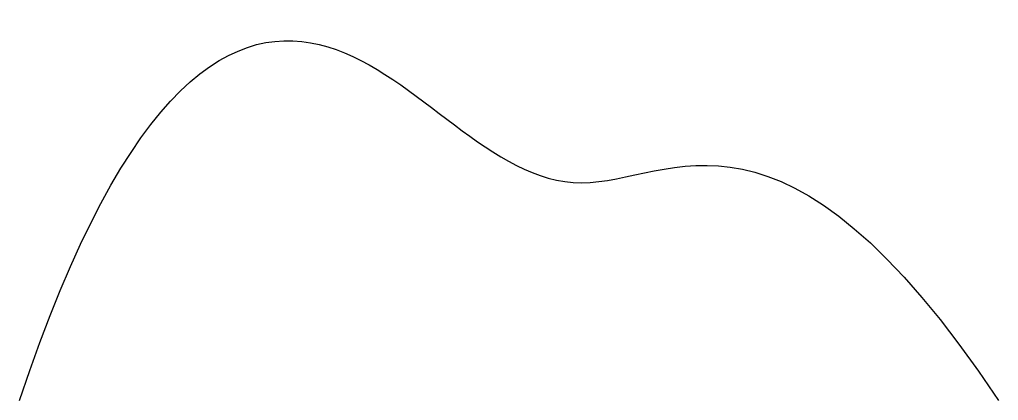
# Model space of a CAD drawing. Header units: metres. Extents: x 0 to 9, y 0 to 3.5.
import ezdxf

# ---------------------------------------------------------------- set-up
doc = ezdxf.new("R2010")
doc.units = ezdxf.units.M

msp = doc.modelspace()

# ---------------------------------------------------------------- linework, layer by layer
at = {"layer": 'CURVES', "color": 5}
msp.add_open_spline([(0, 0), (1, 3), (3, 4), (5, 1), (7, 3), (9, 0)], degree=3, dxfattribs=at)

doc.saveas('drawing.dxf')
